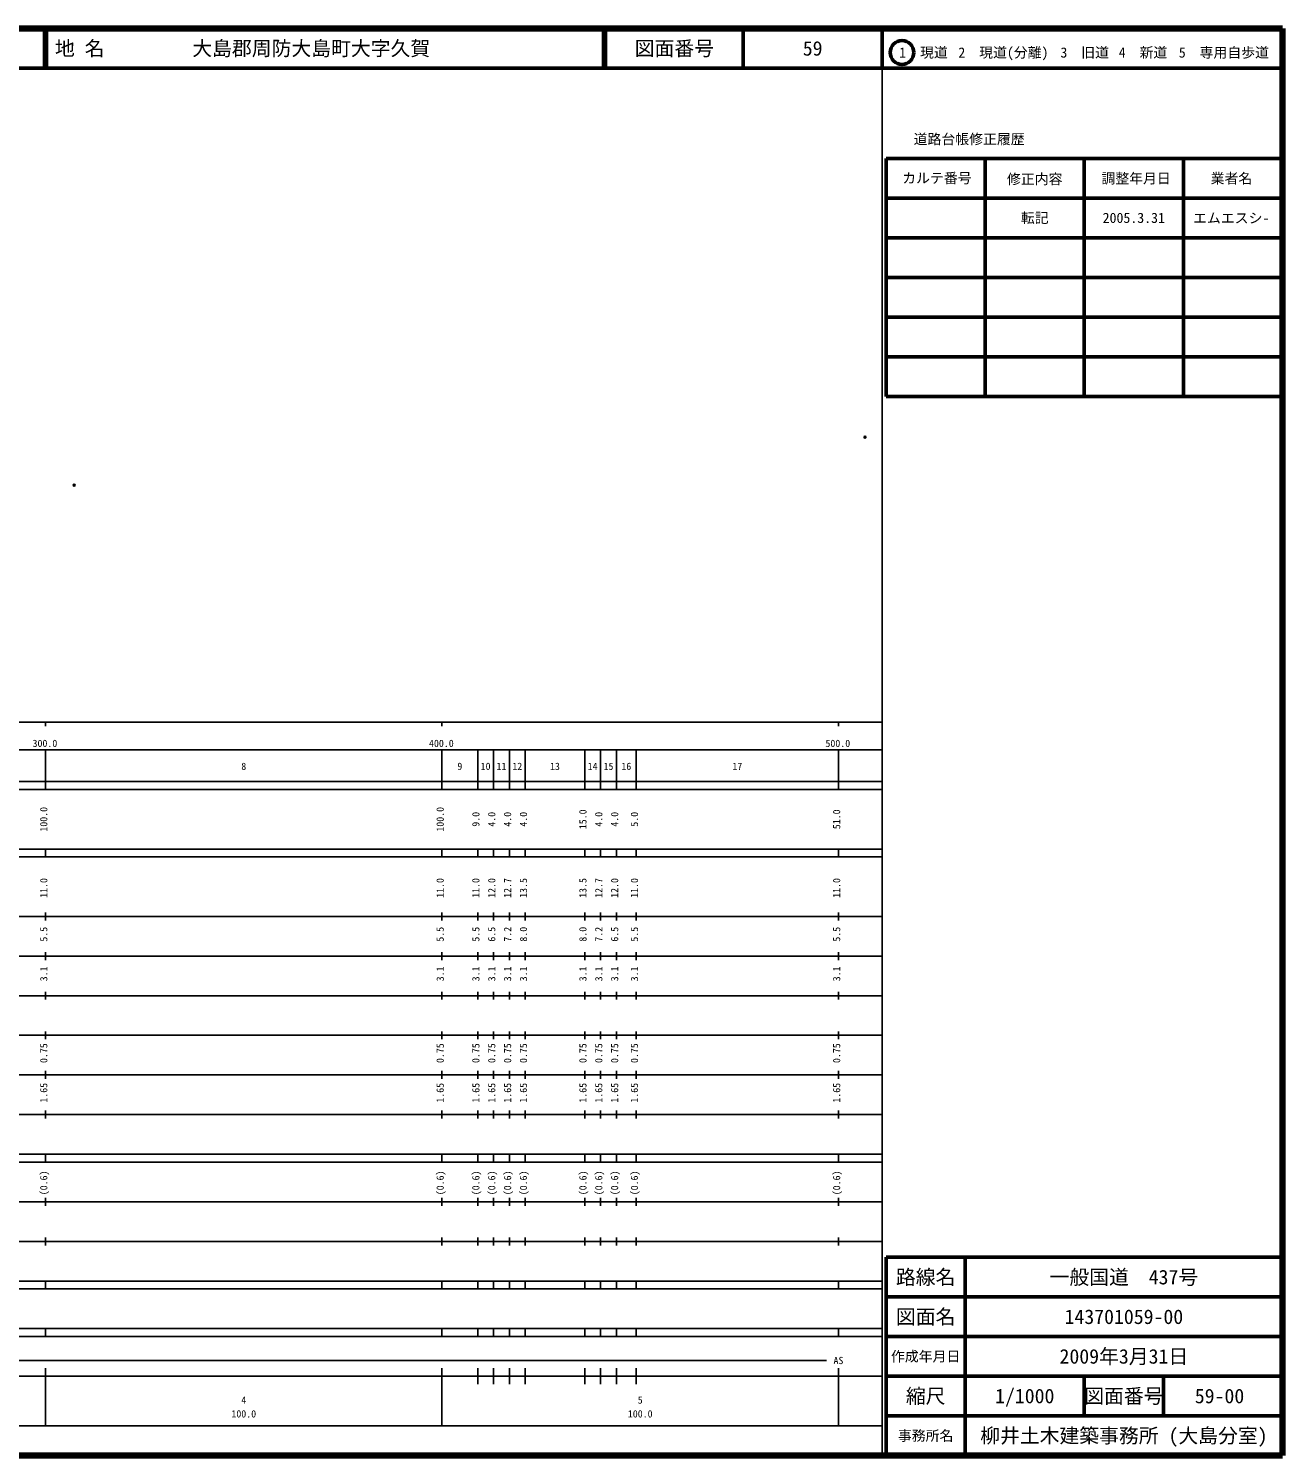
# Model space of a CAD drawing. Units: millimetres on the paper. Extents: x 40 to 680, y 20 to 380.
# Drawn here: x 363.7 to 680, y 20 to 380 of the extents above; entities that cross this region are included whole.
import ezdxf
from ezdxf.enums import TextEntityAlignment as Align

# ---------------------------------------------------------------- set-up
doc = ezdxf.new("R2010")
doc.units = ezdxf.units.MM
doc.header["$PDMODE"] = 32
doc.header["$PDSIZE"] = 0.5
doc.layers.add('M-OTRS', color=6, linetype='Continuous')
doc.layers.add('M-TTL-TXT', color=7, linetype='Continuous')
for name, color, linetype, lineweight in [('M-TTL', 2, 'Continuous', 140), ('M-TTL-BAND', 7, 'Continuous', 25), ('M-TTL-FRAM', 2, 'Continuous', 50), ('M-TTL-LINE', 7, 'Continuous', 50)]:
    doc.layers.add(name, color=color, linetype=linetype, lineweight=lineweight)
doc.styles.add('ＭＳ ゴシック', font='')
doc.styles.get('ＭＳ ゴシック').set_extended_font_data('MS Gothic')

msp = doc.modelspace()

# ---------------------------------------------------------------- linework, layer by layer
at = {"layer": 'M-OTRS'}
for p in [(574.7, 276.886), (375.223, 264.821)]:
    msp.add_point(p, dxfattribs=at)
at = {"layer": 'M-TTL'}
for p, q in [((680, 380), (40, 380)), ((680, 20), (680, 380)), ((40, 20), (680, 20))]:
    msp.add_line(p, q, dxfattribs=at)
at = {"layer": 'M-TTL-BAND'}
for p, q in [((579, 20), (579, 370)), ((40, 205), (579, 205)), ((368, 205), (368, 204)), ((468, 205), (468, 204)), ((568, 205), (568, 204)), ((68, 198), (579, 198)), ((368, 188), (368, 198)), ((468, 188), (468, 198)), ((477, 188), (477, 198)), ((481, 188), (481, 198)), ((485, 188), (485, 198)), ((489, 188), (489, 198)), ((504, 188), (504, 198)), ((508, 188), (508, 198)), ((512, 188), (512, 198)), ((517, 188), (517, 198)), ((568, 188), (568, 198)), ((40, 190), (579, 190)), ((40, 188), (579, 188)), ((40, 173), (579, 173)), ((368, 171), (368, 173)), ((468, 171), (468, 173)), ((477, 171), (477, 173)), ((481, 171), (481, 173)), ((485, 171), (485, 173)), ((489, 171), (489, 173)), ((504, 171), (504, 173)), ((508, 171), (508, 173)), ((512, 171), (512, 173)), ((517, 171), (517, 173)), ((568, 171), (568, 173)), ((40, 171), (579, 171)), ((40, 156), (579, 156)), ((368, 155), (368, 157)), ((468, 155), (468, 157)), ((477, 155), (477, 157)), ((481, 155), (481, 157)), ((485, 155), (485, 157)), ((489, 155), (489, 157)), ((504, 155), (504, 157)), ((508, 155), (508, 157)), ((512, 155), (512, 157)), ((517, 155), (517, 157)), ((568, 155), (568, 157)), ((46, 146), (579, 146)), ((368, 145), (368, 147)), ((468, 145), (468, 147)), ((477, 145), (477, 147)), ((481, 145), (481, 147)), ((485, 145), (485, 147)), ((489, 145), (489, 147)), ((504, 145), (504, 147)), ((508, 145), (508, 147)), ((512, 145), (512, 147)), ((517, 145), (517, 147)), ((568, 145), (568, 147)), ((368, 135), (368, 137)), ((468, 135), (468, 137)), ((477, 135), (477, 137)), ((481, 135), (481, 137)), ((485, 135), (485, 137)), ((489, 135), (489, 137)), ((504, 135), (504, 137)), ((508, 135), (508, 137)), ((512, 135), (512, 137)), ((517, 135), (517, 137)), ((568, 135), (568, 137)), ((52, 136), (579, 136)), ((46, 126), (579, 126)), ((368, 125), (368, 127)), ((468, 125), (468, 127)), ((477, 125), (477, 127)), ((481, 125), (481, 127)), ((485, 125), (485, 127)), ((489, 125), (489, 127)), ((504, 125), (504, 127)), ((508, 125), (508, 127)), ((512, 125), (512, 127)), ((517, 125), (517, 127)), ((568, 125), (568, 127)), ((52, 116), (579, 116)), ((368, 115), (368, 117)), ((468, 115), (468, 117)), ((477, 115), (477, 117)), ((481, 115), (481, 117)), ((485, 115), (485, 117)), ((489, 115), (489, 117)), ((504, 115), (504, 117)), ((508, 115), (508, 117)), ((512, 115), (512, 117)), ((517, 115), (517, 117)), ((568, 115), (568, 117)), ((46, 106), (579, 106)), ((368, 105), (368, 107)), ((468, 105), (468, 107)), ((477, 105), (477, 107)), ((481, 105), (481, 107)), ((485, 105), (485, 107)), ((489, 105), (489, 107)), ((504, 105), (504, 107)), ((508, 105), (508, 107)), ((512, 105), (512, 107)), ((517, 105), (517, 107)), ((568, 105), (568, 107)), ((40, 96), (579, 96)), ((40, 94), (579, 94)), ((368, 94), (368, 96)), ((468, 94), (468, 96)), ((477, 94), (477, 96)), ((481, 94), (481, 96)), ((485, 94), (485, 96)), ((489, 94), (489, 96)), ((504, 94), (504, 96)), ((508, 94), (508, 96)), ((512, 94), (512, 96)), ((517, 94), (517, 96)), ((568, 94), (568, 96)), ((49, 84), (579, 84)), ((368, 83), (368, 85)), ((468, 83), (468, 85)), ((477, 83), (477, 85)), ((481, 83), (481, 85)), ((485, 83), (485, 85)), ((489, 83), (489, 85)), ((504, 83), (504, 85)), ((508, 83), (508, 85)), ((512, 83), (512, 85)), ((517, 83), (517, 85)), ((568, 83), (568, 85)), ((40, 74), (579, 74)), ((368, 73), (368, 75)), ((468, 73), (468, 75)), ((477, 73), (477, 75)), ((481, 73), (481, 75)), ((485, 73), (485, 75)), ((489, 73), (489, 75)), ((504, 73), (504, 75)), ((508, 73), (508, 75)), ((512, 73), (512, 75)), ((517, 73), (517, 75)), ((568, 73), (568, 75)), ((40, 64), (579, 64)), ((40, 62), (579, 62)), ((368, 62), (368, 64)), ((468, 62), (468, 64)), ((477, 62), (477, 64)), ((481, 62), (481, 64)), ((485, 62), (485, 64)), ((489, 62), (489, 64)), ((504, 62), (504, 64)), ((508, 62), (508, 64)), ((512, 62), (512, 64)), ((517, 62), (517, 64)), ((568, 62), (568, 64)), ((40, 52), (579, 52)), ((368, 50), (368, 52)), ((468, 50), (468, 52)), ((477, 50), (477, 52)), ((481, 50), (481, 52)), ((485, 50), (485, 52)), ((489, 50), (489, 52)), ((504, 50), (504, 52)), ((508, 50), (508, 52)), ((512, 50), (512, 52)), ((517, 50), (517, 52)), ((568, 50), (568, 52)), ((40, 50), (579, 50)), ((71, 44), (565, 44)), ((40, 40), (579, 40)), ((368, 27.5), (368, 42)), ((468, 27.5), (468, 42)), ((477, 38), (477, 42)), ((481, 38), (481, 42)), ((485, 38), (485, 42)), ((489, 38), (489, 42)), ((504, 38), (504, 42)), ((508, 38), (508, 42)), ((512, 38), (512, 42)), ((517, 38), (517, 42)), ((568, 27.5), (568, 42)), ((68, 27.5), (579, 27.5))]:
    msp.add_line(p, q, dxfattribs=at)
at = {"layer": 'M-TTL-FRAM'}
for p, q in [((580, 347.197), (580, 287.197)), ((580, 347.197), (680, 347.197)), ((580, 287.197), (680, 287.197)), ((680, 70), (580, 70)), ((580, 70), (580, 20))]:
    msp.add_line(p, q, dxfattribs=at)
at = {"layer": 'M-TTL-LINE'}
for p, q in [((367.75, 380), (367.75, 370)), ((368.25, 380), (368.25, 370)), ((508.747, 380), (508.747, 370)), ((509.247, 380), (509.247, 370)), ((543.997, 380), (543.997, 370)), ((579, 380), (579, 370)), ((40, 370), (680, 370)), ((605, 347.197), (605, 287.197)), ((630, 347.197), (630, 287.197)), ((655, 347.197), (655, 287.197)), ((580, 337.197), (680, 337.197)), ((580, 327.197), (680, 327.197)), ((580, 317.197), (680, 317.197)), ((580, 307.197), (680, 307.197)), ((580, 297.197), (680, 297.197)), ((600, 70), (600, 20)), ((680, 60), (580, 60)), ((680, 50), (580, 50)), ((680, 40), (580, 40)), ((630, 40), (630, 30)), ((650, 40), (650, 30)), ((680, 30), (580, 30))]:
    msp.add_line(p, q, dxfattribs=at)
msp.add_circle((584.031, 373.958), 3, dxfattribs=at)

# ---------------------------------------------------------------- texts
at = {"layer": 'M-TTL-BAND', "style": 'ＭＳ ゴシック'}
for s, p in [('300.0', (367.844, 198.195)), ('400.0', (467.844, 198.195)), ('500.0', (567.844, 198.195)), ('8', (418, 192.405)), ('9', (472.5, 192.405)), ('10', (479, 192.405)), ('11', (483, 192.405)), ('12', (487, 192.405)), ('13', (496.5, 192.405)), ('14', (506, 192.405)), ('15', (510, 192.405)), ('16', (514.5, 192.405)), ('17', (542.5, 192.405)), ('AS', (568, 42.5)), ('4', (418, 32.523)), ('5', (518, 32.523)), ('100.0', (418, 29.033)), ('100.0', (518, 29.033))]:
    msp.add_text(s, height=1.833, dxfattribs=at).set_placement(p, align=Align.BOTTOM_CENTER)
for s, p in [('100.0', (369, 180.5)), ('100.0', (469, 180.5)), ('9.0', (478, 180.5)), ('4.0', (482, 180.5)), ('4.0', (486, 180.5)), ('4.0', (490, 180.5)), ('15.0', (505, 180.5)), ('4.0', (509, 180.5)), ('4.0', (513, 180.5)), ('5.0', (518, 180.5)), ('51.0', (569, 180.5)), ('11.0', (369, 163.174)), ('11.0', (469, 163.174)), ('11.0', (478, 163.174)), ('12.0', (482, 163.174)), ('12.7', (486, 163.174)), ('13.5', (490, 163.174)), ('13.5', (505, 163.174)), ('12.7', (509, 163.174)), ('12.0', (513, 163.174)), ('11.0', (518, 163.174)), ('11.0', (569, 163.174)), ('5.5', (369, 151.5)), ('5.5', (469, 151.5)), ('5.5', (478, 151.5)), ('6.5', (482, 151.5)), ('7.2', (486, 151.5)), ('8.0', (490, 151.5)), ('8.0', (505, 151.5)), ('7.2', (509, 151.5)), ('6.5', (513, 151.5)), ('5.5', (518, 151.5)), ('5.5', (569, 151.5)), ('3.1', (369, 141.5)), ('3.1', (469, 141.5)), ('3.1', (478, 141.5)), ('3.1', (482, 141.5)), ('3.1', (486, 141.5)), ('3.1', (490, 141.5)), ('3.1', (505, 141.5)), ('3.1', (509, 141.5)), ('3.1', (513, 141.5)), ('3.1', (518, 141.5)), ('3.1', (569, 141.5)), ('0.75', (369, 121.5)), ('0.75', (469, 121.5)), ('0.75', (478, 121.5)), ('0.75', (482, 121.5)), ('0.75', (486, 121.5)), ('0.75', (490, 121.5)), ('0.75', (505, 121.5)), ('0.75', (509, 121.5)), ('0.75', (513, 121.5)), ('0.75', (518, 121.5)), ('0.75', (569, 121.5)), ('1.65', (369, 111.5)), ('1.65', (469, 111.5)), ('1.65', (478, 111.5)), ('1.65', (482, 111.5)), ('1.65', (486, 111.5)), ('1.65', (490, 111.5)), ('1.65', (505, 111.5)), ('1.65', (509, 111.5)), ('1.65', (513, 111.5)), ('1.65', (518, 111.5)), ('1.65', (569, 111.5)), ('(0.6)', (369, 88.764)), ('(0.6)', (469, 88.764)), ('(0.6)', (478, 88.764)), ('(0.6)', (482, 88.764)), ('(0.6)', (486, 88.764)), ('(0.6)', (490, 88.764)), ('(0.6)', (505, 88.764)), ('(0.6)', (509, 88.764)), ('(0.6)', (513, 88.764)), ('(0.6)', (518, 88.764)), ('(0.6)', (569, 88.764))]:
    msp.add_text(s, height=1.833, rotation=90, dxfattribs=at).set_placement(p, align=Align.BOTTOM_CENTER)
at = {"layer": 'M-TTL-TXT', "style": 'ＭＳ ゴシック'}
for s, p in [('地 名', (370.38, 375)), ('大島郡周防大島町大字久賀', (405.024, 375))]:
    msp.add_text(s, height=3.666, dxfattribs=at).set_placement(p, align=Align.MIDDLE_LEFT)
for s, height, p in [('図面番号', 3.666, (526.622, 375)), ('59', 3.666, (561.497, 375)), ('1\u3000現道', 2.566, (589.448, 373.958)), ('2\u3000現道(分離)', 2.566, (609.619, 373.958)), ('3\u3000旧道', 2.566, (630.121, 373.958)), ('4\u3000新道', 2.566, (644.824, 373.958)), ('5\u3000専用自歩道', 2.566, (665.228, 373.958)), ('道路台帳修正履歴', 2.566, (600.968, 352.113)), ('カルテ番号', 2.566, (592.839, 342.277)), ('修正内容', 2.566, (617.509, 342.023)), ('調整年月日', 2.566, (643.089, 342.197)), ('業者名', 2.566, (667.134, 342.197)), ('転記', 2.566, (617.5, 332.245)), ('2005.3.31', 2.566, (642.5, 332.245)), ('エムエスシ-', 2.566, (667.077, 332.189)), ('路線名', 3.666, (590, 65)), ('路線名', 3.666, (590, 65)), ('一般国道\u3000437号', 3.666, (640, 65)), ('図面名', 3.666, (590, 55)), ('図面名', 3.666, (590, 55)), ('143701059-00', 3.666, (640, 55)), ('2009年3月31日', 3.666, (640, 45)), ('作成年月日', 2.566, (590, 45)), ('作成年月日', 2.566, (590, 45)), ('縮尺', 3.666, (590, 35)), ('縮尺', 3.666, (590, 35)), ('1/1000', 3.666, (615, 35)), ('図面番号', 3.666, (640, 35)), ('図面番号', 3.666, (640, 35)), ('59-00', 3.666, (664.125, 35)), ('事務所名', 2.566, (590, 25)), ('事務所名', 2.566, (590, 25)), ('柳井土木建築事務所 (大島分室)', 3.666, (640, 25))]:
    msp.add_text(s, height=height, dxfattribs=at).set_placement(p, align=Align.MIDDLE_CENTER)

doc.saveas('drawing.dxf')
